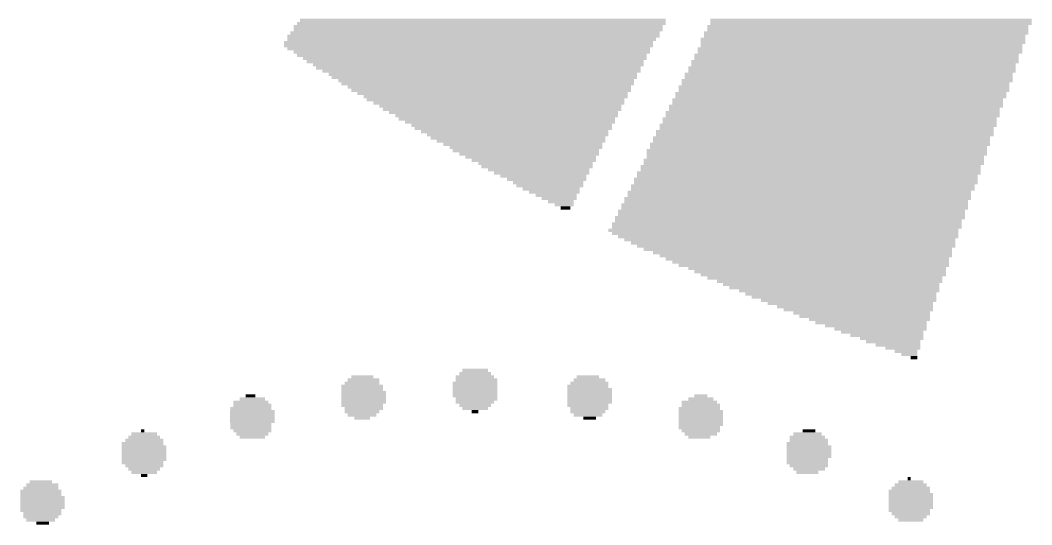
# Model space of a CAD drawing. Extents: x -51 to 50, y -27 to 29.
# Drawn here: x 23.17 to 29.9, y -13.96 to -10.6 of the extents above; entities that cross this region are included whole.
import ezdxf

# ---------------------------------------------------------------- set-up
doc = ezdxf.new("R2010")
doc.units = 0
doc.layers.add('201', color=6, linetype='CONTINUOUS')

# ---------------------------------------------------------------- blocks, each defined once
blk = doc.blocks.new('RECT')
blk.add_solid([(-0.5, -0.5), (0.5, -0.5), (-0.5, 0.5), (0.5, 0.5)])

msp = doc.modelspace()

# ---------------------------------------------------------------- block references
at = {"layer": '201', "rotation": 180}
for p, xscale, yscale in [((26.2357, -10.6257), 2.4536, 0.0211), ((26.2458, -10.6045), 2.4333, 0.0213), ((28.829, -10.6045), 2.1387, 0.0213), ((28.829, -10.6257), 2.1387, 0.0211), ((26.1836, -10.7103), 2.4765, 0.0211), ((26.1938, -10.6892), 2.4562, 0.0211), ((26.2141, -10.6468), 2.4562, 0.0211), ((26.2141, -10.668), 2.4562, 0.0213), ((28.7858, -10.7103), 2.1387, 0.0211), ((28.796, -10.6892), 2.159, 0.0211), ((28.8074, -10.6468), 2.1361, 0.0211), ((28.8074, -10.668), 2.1361, 0.0213), ((26.1506, -10.7527), 2.4562, 0.0211), ((26.1506, -10.7738), 2.4562, 0.0211), ((26.1722, -10.7315), 2.4536, 0.0213), ((28.7655, -10.7738), 2.1387, 0.0211), ((28.7757, -10.7315), 2.159, 0.0213), ((28.7757, -10.7527), 2.159, 0.0211), ((26.1518, -10.795), 2.413, 0.0213), ((26.1722, -10.8162), 2.3724, 0.0211), ((26.1722, -10.8373), 2.3266, 0.0211), ((28.7325, -10.8373), 2.159, 0.0211), ((28.7553, -10.795), 2.159, 0.0213), ((28.7553, -10.8162), 2.159, 0.0211), ((26.1925, -10.8585), 2.286, 0.0213), ((26.1938, -10.8797), 2.2428, 0.0211), ((26.2153, -10.9008), 2.1996, 0.0211), ((28.7223, -10.8797), 2.1793, 0.0211), ((28.7122, -10.9008), 2.159, 0.0211), ((28.7325, -10.8585), 2.159, 0.0213), ((26.2153, -10.922), 2.159, 0.0213), ((26.2357, -10.9432), 2.1184, 0.0211), ((26.2458, -10.9643), 2.0523, 0.0211), ((28.6804, -10.9643), 2.1819, 0.0211), ((28.702, -10.922), 2.1793, 0.0213), ((28.702, -10.9432), 2.1793, 0.0211), ((26.256, -10.9855), 2.032, 0.0213), ((26.2674, -11.0067), 1.9685, 0.0211), ((26.2776, -11.0278), 1.9482, 0.0211), ((26.289, -11.049), 1.8847, 0.0213), ((28.6487, -11.049), 2.1996, 0.0213), ((28.6703, -11.0067), 2.2022, 0.0211), ((28.6588, -11.0278), 2.1793, 0.0211), ((28.6804, -10.9855), 2.1819, 0.0213), ((26.3004, -11.0702), 1.8618, 0.0211), ((26.3093, -11.0913), 1.7983, 0.0211), ((26.3309, -11.1125), 1.7551, 0.0213), ((28.6271, -11.0913), 2.2022, 0.0211), ((28.6271, -11.1125), 2.2022, 0.0213), ((28.6487, -11.0702), 2.1996, 0.0211), ((26.3309, -11.1337), 1.7145, 0.0211), ((26.3525, -11.1548), 1.6713, 0.0211), ((26.3627, -11.176), 1.6104, 0.0213), ((28.5966, -11.176), 2.2225, 0.0213), ((28.6068, -11.1337), 2.2022, 0.0211), ((28.6068, -11.1548), 2.2022, 0.0211), ((26.3741, -11.1972), 1.5875, 0.0211), ((26.383, -11.2183), 1.524, 0.0211), ((26.4046, -11.2395), 1.4808, 0.0213), ((28.5737, -11.2183), 2.2225, 0.0211), ((28.5737, -11.2395), 2.2225, 0.0213), ((28.5852, -11.1972), 2.1996, 0.0211), ((26.4046, -11.2607), 1.4402, 0.0211), ((26.4262, -11.2818), 1.397, 0.0211), ((26.4376, -11.303), 1.3335, 0.0213), ((28.5433, -11.303), 2.2428, 0.0213), ((28.5534, -11.2607), 2.2225, 0.0211), ((28.5534, -11.2818), 2.2225, 0.0211), ((26.4478, -11.3242), 1.3132, 0.0211), ((26.4579, -11.3453), 1.2471, 0.0211), ((26.4782, -11.3665), 1.2065, 0.0213), ((28.5217, -11.3453), 2.2454, 0.0211), ((28.5217, -11.3665), 2.2454, 0.0213), ((28.5331, -11.3242), 2.2225, 0.0211), ((26.4795, -11.3877), 1.1633, 0.0211), ((26.4998, -11.4088), 1.1227, 0.0211), ((26.5113, -11.43), 1.0592, 0.0213), ((26.5328, -11.4512), 1.016, 0.0211), ((28.4899, -11.43), 2.2631, 0.0213), ((28.4798, -11.4512), 2.2428, 0.0211), ((28.5001, -11.3877), 2.2428, 0.0211), ((28.5001, -11.4088), 2.2428, 0.0211), ((26.5316, -11.4723), 0.9728, 0.0211), ((26.5532, -11.4935), 0.9296, 0.0213), ((26.5633, -11.5147), 0.8687, 0.0211), ((28.4683, -11.4723), 2.2657, 0.0211), ((28.4683, -11.4935), 2.2657, 0.0213), ((28.4582, -11.5147), 2.2454, 0.0211), ((26.5849, -11.5358), 0.8255, 0.0211), ((26.5963, -11.557), 0.762, 0.0213), ((26.6065, -11.5782), 0.7417, 0.0211), ((28.4264, -11.5782), 2.2631, 0.0211), ((28.448, -11.5358), 2.2657, 0.0211), ((28.448, -11.557), 2.2657, 0.0213), ((26.6167, -11.5993), 0.6756, 0.0211), ((26.637, -11.6205), 0.635, 0.0213), ((26.6484, -11.6417), 0.5715, 0.0211), ((28.415, -11.6205), 2.286, 0.0213), ((28.4048, -11.6417), 2.2657, 0.0211), ((28.4264, -11.5993), 2.2631, 0.0211), ((26.67, -11.6628), 0.5283, 0.0211), ((26.6802, -11.684), 0.4674, 0.0213), ((26.6916, -11.7052), 0.4445, 0.0211), ((28.3743, -11.7052), 2.286, 0.0211), ((28.3947, -11.6628), 2.286, 0.0211), ((28.3947, -11.684), 2.286, 0.0213), ((26.7005, -11.7263), 0.381, 0.0211), ((26.7221, -11.7475), 0.3378, 0.0213), ((26.7335, -11.7687), 0.2743, 0.0211), ((28.3515, -11.7475), 2.286, 0.0213), ((28.3515, -11.7687), 2.286, 0.0211), ((28.3743, -11.7263), 2.286, 0.0211), ((26.7538, -11.7898), 0.2337, 0.0211), ((26.7653, -11.811), 0.1702, 0.0213), ((26.7868, -11.8322), 0.127, 0.0211), ((26.7957, -11.8533), 0.0635, 0.0211), ((28.321, -11.8322), 2.3063, 0.0211), ((28.321, -11.8533), 2.3063, 0.0211), ((28.3413, -11.7898), 2.3063, 0.0211), ((28.3312, -11.811), 2.286, 0.0213), ((28.2893, -11.9168), 2.3292, 0.0211), ((28.2994, -11.8745), 2.3089, 0.0213), ((28.2994, -11.8957), 2.3089, 0.0211), ((28.2677, -11.9592), 2.3266, 0.0211), ((28.2677, -11.9803), 2.3266, 0.0211), ((28.2778, -11.938), 2.3063, 0.0213), ((28.2461, -12.0015), 2.3292, 0.0213), ((28.2575, -12.0227), 2.3063, 0.0211), ((28.2778, -12.0438), 2.2657, 0.0211), ((28.2893, -12.065), 2.2022, 0.0213), ((28.3108, -12.0862), 2.159, 0.0211), ((28.3312, -12.1073), 2.1184, 0.0211), ((28.3413, -12.1285), 2.0523, 0.0213), ((28.3731, -12.1497), 1.9888, 0.0211), ((28.3947, -12.1708), 1.9456, 0.0211), ((28.4048, -12.192), 1.8847, 0.0213), ((28.4264, -12.2132), 1.8415, 0.0211), ((28.448, -12.2343), 1.7983, 0.0211), ((28.4696, -12.2555), 1.7145, 0.0213), ((28.4899, -12.2767), 1.6739, 0.0211), ((28.5115, -12.2978), 1.6307, 0.0211), ((28.5217, -12.319), 1.5646, 0.0213), ((28.5534, -12.3402), 1.5011, 0.0211), ((28.5636, -12.3613), 1.4402, 0.0211), ((28.5852, -12.3825), 1.397, 0.0213), ((28.6169, -12.4037), 1.3335, 0.0211), ((28.6283, -12.4248), 1.27, 0.0211), ((28.6487, -12.446), 1.2294, 0.0213), ((28.6804, -12.4672), 1.1659, 0.0211), ((28.6906, -12.4883), 1.0998, 0.0211), ((28.7223, -12.5095), 1.0363, 0.0213), ((28.7439, -12.5307), 0.9931, 0.0211), ((28.7655, -12.5518), 0.9093, 0.0211), ((28.7858, -12.573), 0.8687, 0.0213), ((28.8176, -12.5942), 0.8052, 0.0211), ((28.829, -12.6153), 0.7417, 0.0211), ((28.8608, -12.6365), 0.6782, 0.0213), ((28.8925, -12.6577), 0.6147, 0.0211), ((28.9027, -12.6788), 0.5486, 0.0211), ((28.9344, -12.7), 0.4851, 0.0213), ((28.9662, -12.7212), 0.4216, 0.0211), ((28.9763, -12.7423), 0.3607, 0.0211), ((29.0081, -12.7635), 0.2972, 0.0213), ((29.0398, -12.7847), 0.2337, 0.0211), ((29.0614, -12.8058), 0.1499, 0.0211), ((29.083, -12.827), 0.1067, 0.0213), ((29.1148, -12.8482), 0.0432, 0.0211), ((26.1938, -12.9328), 0.1702, 0.0211), ((25.4521, -12.9963), 0.2108, 0.0211), ((25.4432, -12.9752), 0.1473, 0.0211), ((26.1925, -12.9752), 0.254, 0.0211), ((26.2039, -12.9963), 0.2769, 0.0211), ((26.1938, -12.954), 0.2108, 0.0213), ((26.9558, -12.9963), 0.2108, 0.0211), ((26.9443, -12.9752), 0.1473, 0.0211), ((25.4419, -13.0387), 0.2769, 0.0211), ((25.4419, -13.0598), 0.2769, 0.0211), ((25.4419, -13.0175), 0.2311, 0.0213), ((26.1938, -13.0175), 0.2972, 0.0213), ((26.1938, -13.0387), 0.2972, 0.0211), ((26.1938, -13.0598), 0.2972, 0.0211), ((26.9443, -13.0387), 0.2743, 0.0211), ((26.9558, -13.0598), 0.2972, 0.0211), ((26.9545, -13.0175), 0.254, 0.0213), ((24.7117, -13.1233), 0.1676, 0.0211), ((24.7002, -13.1022), 0.0635, 0.0211), ((25.4521, -13.081), 0.2972, 0.0213), ((25.4521, -13.1022), 0.2972, 0.0211), ((25.4521, -13.1233), 0.2972, 0.0211), ((26.1938, -13.081), 0.2972, 0.0213), ((26.1938, -13.1022), 0.2972, 0.0211), ((26.2039, -13.1233), 0.2769, 0.0211), ((26.9558, -13.081), 0.2972, 0.0213), ((26.9558, -13.1022), 0.2972, 0.0211), ((26.9558, -13.1233), 0.2972, 0.0211), ((27.6962, -13.1233), 0.1676, 0.0211), ((27.6962, -13.1022), 0.0864, 0.0211), ((24.7015, -13.1868), 0.2743, 0.0211), ((24.7015, -13.1445), 0.2337, 0.0213), ((24.7117, -13.1657), 0.254, 0.0211), ((25.4521, -13.1445), 0.2972, 0.0213), ((25.4419, -13.1657), 0.2769, 0.0211), ((25.4533, -13.1868), 0.254, 0.0211), ((26.1925, -13.1445), 0.254, 0.0213), ((26.1938, -13.1657), 0.2108, 0.0211), ((26.1938, -13.1868), 0.1702, 0.0211), ((26.9558, -13.1445), 0.2972, 0.0213), ((26.9443, -13.1657), 0.2743, 0.0211), ((26.9545, -13.1868), 0.254, 0.0211), ((27.686, -13.1868), 0.2743, 0.0211), ((27.686, -13.1445), 0.2337, 0.0213), ((27.6962, -13.1657), 0.254, 0.0211), ((24.7129, -13.208), 0.2972, 0.0213), ((24.7129, -13.2292), 0.2972, 0.0211), ((24.7129, -13.2503), 0.2972, 0.0211), ((25.4419, -13.208), 0.2311, 0.0213), ((25.4419, -13.2292), 0.1905, 0.0211), ((25.4419, -13.2503), 0.1041, 0.0211), ((26.1938, -13.208), 0.0432, 0.0213), ((26.9443, -13.208), 0.2337, 0.0213), ((26.9456, -13.2292), 0.1905, 0.0211), ((26.9558, -13.2503), 0.0838, 0.0211), ((27.6962, -13.208), 0.2946, 0.0213), ((27.6962, -13.2292), 0.2946, 0.0211), ((27.6962, -13.2503), 0.2946, 0.0211), ((23.9814, -13.335), 0.0229, 0.0213), ((24.7129, -13.2715), 0.2972, 0.0213), ((24.7015, -13.2927), 0.2743, 0.0211), ((24.7015, -13.3138), 0.2743, 0.0211), ((24.7117, -13.335), 0.254, 0.0213), ((27.6962, -13.2715), 0.2946, 0.0213), ((27.6962, -13.2927), 0.2946, 0.0211), ((27.686, -13.3138), 0.2743, 0.0211), ((27.6962, -13.335), 0.254, 0.0213), ((28.4163, -13.335), 0.0838, 0.0213), ((23.9928, -13.3985), 0.254, 0.0213), ((23.9916, -13.3773), 0.2108, 0.0211), ((23.9916, -13.3562), 0.1702, 0.0211), ((24.7117, -13.3562), 0.2134, 0.0211), ((24.7117, -13.3773), 0.1676, 0.0211), ((27.6962, -13.3562), 0.2134, 0.0211), ((27.686, -13.3773), 0.1473, 0.0211), ((28.4048, -13.3773), 0.2337, 0.0211), ((28.415, -13.3985), 0.254, 0.0213), ((28.4061, -13.3562), 0.1905, 0.0211), ((23.9814, -13.4197), 0.2769, 0.0211), ((23.9916, -13.4408), 0.2972, 0.0211), ((23.9916, -13.462), 0.2972, 0.0213), ((28.4048, -13.4197), 0.2743, 0.0211), ((28.4163, -13.4408), 0.2972, 0.0211), ((28.4163, -13.462), 0.2972, 0.0213), ((23.9916, -13.4832), 0.2972, 0.0211), ((23.9916, -13.5043), 0.2972, 0.0211), ((23.9916, -13.5255), 0.2972, 0.0213), ((28.4163, -13.4832), 0.2972, 0.0211), ((28.4163, -13.5043), 0.2972, 0.0211), ((28.4048, -13.5255), 0.2743, 0.0213), ((23.9814, -13.5467), 0.2769, 0.0211), ((23.9928, -13.5678), 0.254, 0.0211), ((23.9916, -13.589), 0.2108, 0.0213), ((28.4048, -13.5467), 0.2743, 0.0211), ((28.415, -13.5678), 0.254, 0.0211), ((28.4163, -13.589), 0.2108, 0.0213), ((23.3045, -13.6737), 0.1473, 0.0211), ((23.9916, -13.6102), 0.1702, 0.0211), ((23.9916, -13.6313), 0.0432, 0.0211), ((28.4048, -13.6102), 0.1473, 0.0211), ((29.0932, -13.6737), 0.1676, 0.0211), ((29.083, -13.6525), 0.0203, 0.0213), ((23.3045, -13.7372), 0.2743, 0.0211), ((23.3045, -13.716), 0.2337, 0.0213), ((23.3147, -13.6948), 0.2134, 0.0211), ((29.083, -13.7372), 0.2743, 0.0211), ((29.0932, -13.716), 0.254, 0.0213), ((29.0932, -13.6948), 0.2134, 0.0211), ((23.3045, -13.7583), 0.2743, 0.0211), ((23.3147, -13.7795), 0.2946, 0.0213), ((23.3147, -13.8007), 0.2946, 0.0211), ((29.0932, -13.7583), 0.2946, 0.0211), ((29.0932, -13.7795), 0.2946, 0.0213), ((29.0932, -13.8007), 0.2946, 0.0211), ((23.3147, -13.8218), 0.2946, 0.0211), ((23.3147, -13.843), 0.2946, 0.0213), ((23.3045, -13.8642), 0.2743, 0.0211), ((29.0932, -13.8218), 0.2946, 0.0211), ((29.0932, -13.843), 0.2946, 0.0213), ((29.083, -13.8642), 0.2743, 0.0211), ((23.3147, -13.8853), 0.254, 0.0211), ((23.3045, -13.9065), 0.2337, 0.0213), ((23.3032, -13.9277), 0.1905, 0.0211), ((29.0932, -13.8853), 0.254, 0.0211), ((29.0932, -13.9065), 0.2134, 0.0213), ((29.0932, -13.9277), 0.1676, 0.0211), ((23.3159, -13.9488), 0.0838, 0.0211)]:
    msp.add_blockref('RECT', p, dxfattribs=dict(at, xscale=xscale, yscale=yscale))

doc.saveas('drawing.dxf')
